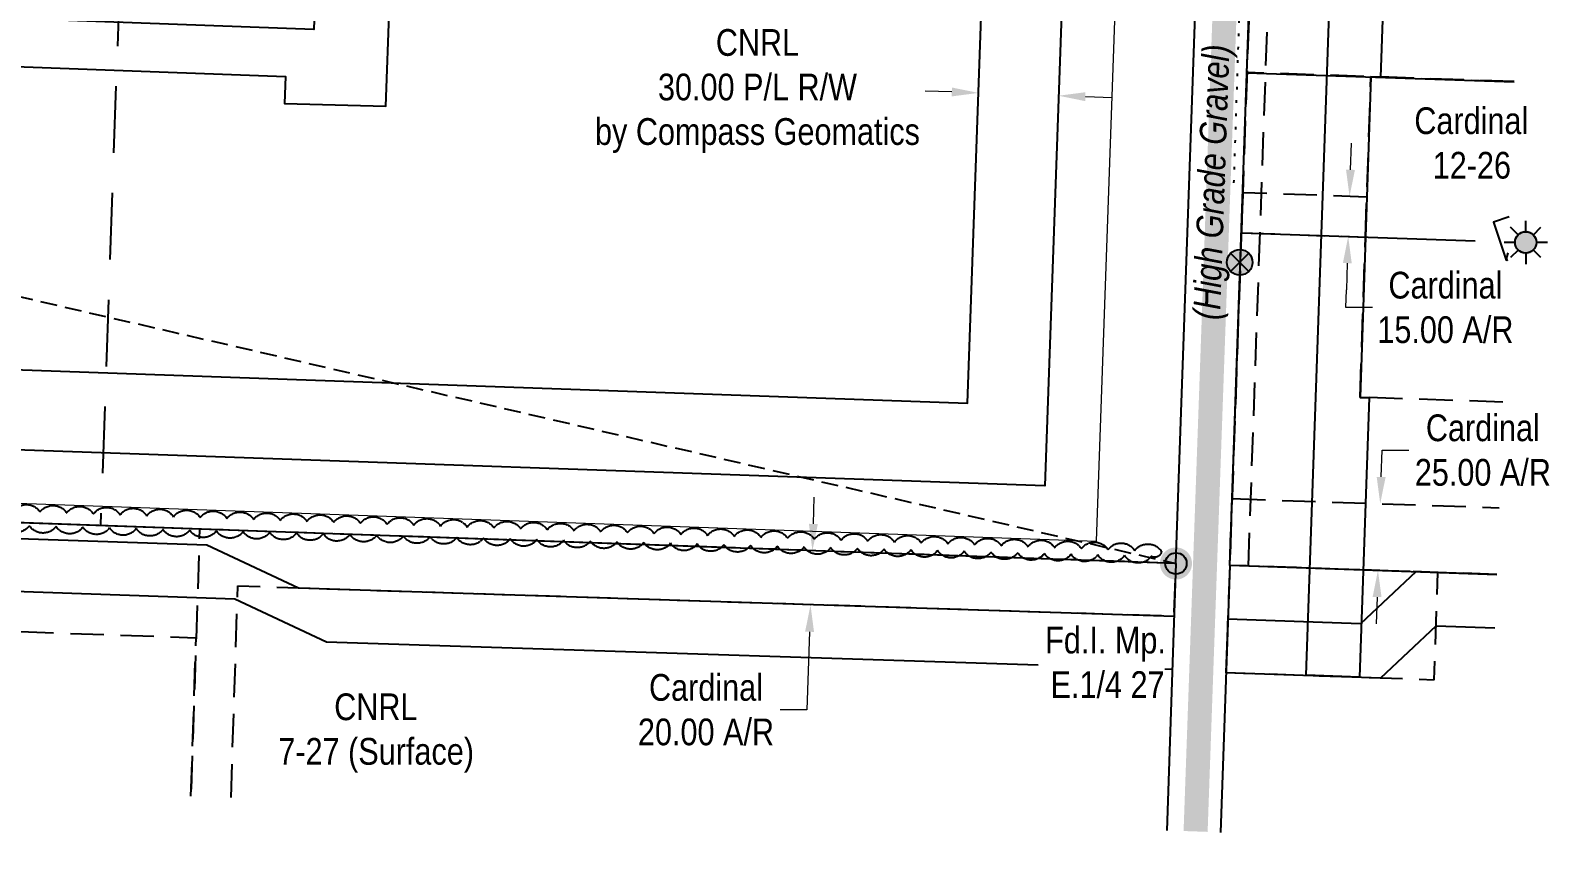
# Model space of a CAD drawing. Extents: x 342350 to 345379, y 6126897 to 6133699.
# Drawn here: x 344782 to 345354, y 6126897 to 6127202 of the extents above; entities that cross this region are included whole.
import ezdxf
from ezdxf.enums import TextEntityAlignment as Align

# ---------------------------------------------------------------- set-up
doc = ezdxf.new("R2010")
doc.units = 0
doc.header["$LTSCALE"] = 5
doc.header["$PDSIZE"] = 0.5
for name, pattern in [('0', [1, 1, 0]), ('foc-ACCESSROAD', [3.75, 2.5, -1.25]), ('foc-FLOWLINE', [3.75, 2.5, -1.25]), ('foc-LSD', [8, 5, -3]), ('foc-QUARTERLINE', [33, 25, -3, 2, -3]), ('foc-TIELINE', [1.875, 1.25, -0.625]), ('foc-TOPO', [1, 0.2, -0.8]), ('POWERLINE5', [7.8, 2.4, -0.6, 0.6, -0.6, 0.6, -0.6, 2.4])]:
    doc.linetypes.add(name, pattern=pattern)
doc.layers.get('Defpoints').update_dxf_attribs({"color": 9})
for name, color, linetype in [('AS-FENCE', 48, 'foc-FENCE'), ('AS-POWER', 104, 'foc-POWER'), ('AS-POWER-EXISTING', 72, 'POWERLINE5'), ('AS-ROADS', 254, 'Continuous'), ('C-RW', 13, 'Continuous'), ('C-WS', 13, 'foc-ACCESSROAD'), ('F-AR', 190, 'foc-ACCESSROAD'), ('F-EZE', 190, 'foc-FLOWLINE'), ('F-RW', 190, 'Continuous'), ('F-WS', 190, 'foc-ACCESSROAD'), ('F-WS-S', 190, 'Continuous'), ('L-MON', 1, 'Continuous'), ('L-QSEC', 8, 'foc-QUARTERLINE'), ('L-SEC', 7, 'Continuous'), ('L-SECTION-LSD', 7, 'foc-LSD'), ('L-TIE', 7, 'foc-TIELINE'), ('T-BUSH', 110, '0'), ('T-GENERAL', 48, 'foc-TOPO')]:
    doc.layers.add(name, color=color, linetype=linetype)
for name, color, linetype, lineweight in [('C-RW-T', 13, 'Continuous', 9), ('C-WS-T', 13, 'Continuous', 9), ('F-AR-T', 190, 'Continuous', 9), ('F-WS-T', 190, 'Continuous', 9), ('T-TEXT', 48, 'Continuous', 18)]:
    doc.layers.add(name, color=color, linetype=linetype, lineweight=lineweight)
doc.styles.add('80CG', font='ARIALN.TTF', dxfattribs={"height": 10})
doc.styles.add('80L', font='ARIALN.TTF', dxfattribs={"height": 10})
doc.styles.add('80LS', font='ARIALNI.TTF', dxfattribs={"height": 10})
doc.styles.add('foc-LtypeFont', font='ARIALN.TTF', dxfattribs={"height": 7.35})
doc.linetypes.add('foc-FENCE', pattern='A,10,-1,["X",foc-LtypeFont,S=0.2,R=0,X=-0.625,Y=-0.75],-1.24', length=12.24)
doc.linetypes.add('foc-FENCE-NOLINE', pattern='A,0,-6,["X",foc-LtypeFont,S=0.2,R=0,X=-0.625,Y=-0.75],-6.24', length=12.24)
doc.linetypes.add('foc-POWER', pattern='A,6,-1,["P",foc-LtypeFont,S=0.2,R=0,X=-0.625,Y=-0.75],-1.24,4', length=12.24)
doc.linetypes.add('foc-POWER-NOLINE', pattern='A,0,-4,["P",foc-LtypeFont,S=0.2,R=0,X=-0.625,Y=-0.75],-8.24', length=12.24)
doc.dimstyles.new('Compass 5 000', dxfattribs={"dimscale": 5, "dimtxt": 9, "dimasz": 2, "dimexe": 0.2, "dimexo": 0.0625, "dimgap": 0.5, "dimtad": 0, "dimtih": 1, "dimtoh": 1, "dimzin": 0, "dimdsep": 46, "dimtxsty": '80CG', "dimcen": 0.1, "dimse1": 1, "dimse2": 1, "dimclrd": 256, "dimclrt": 256, "dimaunit": 1, "dimadec": 4, "dimazin": 0, "dimtfac": 0.06, "dimtofl": 0, "dimtmove": 0, "dimatfit": 1, "dimfxl": 0.2, "dimtolj": 1, "dimtzin": 0, "dimlwd": -1, "dimarcsym": 0})

# ---------------------------------------------------------------- blocks, each defined once
blk = doc.blocks.new('POWERPOLE')
h = blk.add_hatch(color=255)
edge = h.paths.add_edge_path()
edge.add_arc((0, 0), 0.96, 0, 360)
at = {"linetype": 'Continuous'}
for p, q in [((0.68, -0.68), (-0.68, 0.68)), ((-0.68, -0.68), (0.68, 0.68))]:
    blk.add_line(p, q, dxfattribs=at)
blk.add_circle((0, 0), 0.96, dxfattribs=at)
blk = doc.blocks.new('*D656')
at = {"layer": 'Defpoints', "color": 0, "transparency": 16777216}
for p in [(345287.42, 6127024.45), (345320.59, 6127023.33), (345319.74, 6126998.38)]:
    blk.add_point(p, dxfattribs=at)
at = {"layer": 'F-AR-T', "transparency": 16777216}
for p, q in [((345287.76, 6127034.45), (345288.1, 6127044.45)), ((345288.1, 6127044.45), (345298.1, 6127044.45)), ((345286.23, 6126989.51), (345285.89, 6126979.52))]:
    blk.add_line(p, q, dxfattribs=at)
for points in [[(345286.09, 6127034.5), (345289.42, 6127034.39), (345287.42, 6127024.45)], [(345284.57, 6126989.57), (345287.9, 6126989.46), (345286.57, 6126999.51)]]:
    blk.add_solid(points, dxfattribs=at)
at = {"layer": 'F-AR-T', "transparency": 16777216, "insert": (345325.83, 6127044.45), "char_height": 10, "attachment_point": 5, "style": '80CG'}
blk.add_mtext('\\A1;Cardinal\\P25.00 A/R', dxfattribs=at)
blk = doc.blocks.new('*D657')
at = {"layer": 'Defpoints', "color": 0, "transparency": 16777216}
for p in [(345260.56, 6127139.98), (345275.94, 6127139.46), (345260.05, 6127124.99)]:
    blk.add_point(p, dxfattribs=at)
at = {"layer": 'F-AR-T', "transparency": 16777216}
for p, q in [((345276.28, 6127149.45), (345276.62, 6127159.45)), ((345275.09, 6127114.47), (345274.75, 6127104.48)), ((345274.53, 6127097.85), (345274.75, 6127104.48)), ((345284.53, 6127097.85), (345274.53, 6127097.85))]:
    blk.add_line(p, q, dxfattribs=at)
for points in [[(345274.61, 6127149.51), (345277.94, 6127149.4), (345275.94, 6127139.46)], [(345273.43, 6127114.53), (345276.76, 6127114.42), (345275.43, 6127124.47)]]:
    blk.add_solid(points, dxfattribs=at)
at = {"layer": 'F-AR-T', "transparency": 16777216, "insert": (345311.81, 6127097.85), "char_height": 10, "attachment_point": 5, "style": '80CG', "bg_fill": 3, "box_fill_scale": 1.1, "bg_fill_color": 256, "bg_fill_true_color": 13158600, "bg_fill_transparency": 0}
blk.add_mtext('\\A1;Cardinal\\P15.00 A/R', dxfattribs=at)
blk = doc.blocks.new('GAS')
h = blk.add_hatch(color=255)
h.dxf.hatch_style = 1
edge = h.paths.add_edge_path()
edge.add_arc((0, 0), 0.9, 0, 360)
for p, q in [((0, 0.81), (0, 1.62)), ((-0.81, 0), (-1.62, 0)), ((-0.57, 0.57), (-1.14, 1.14)), ((0.57, 0.57), (1.14, 1.14)), ((1.62, 0), (0.81, 0)), ((-0.57, -0.57), (-1.14, -1.14)), ((0, -0.81), (0, -1.62)), ((1.14, -1.14), (0.57, -0.57))]:
    blk.add_line(p, q)
blk.add_circle((0, 0), 0.8)
blk = doc.blocks.new('*D671')
at = {"layer": 'C-RW-T', "transparency": 16777216}
for p, q in [((345127.08, 6127178.56), (345117.07, 6127178.92)), ((345177.05, 6127176.81), (345187.04, 6127176.46))]:
    blk.add_line(p, q, dxfattribs=at)
for points in [[(345127.14, 6127180.23), (345127.02, 6127176.9), (345137.07, 6127178.21)], [(345177.11, 6127178.47), (345176.99, 6127175.14), (345167.06, 6127177.16)]]:
    blk.add_solid(points, dxfattribs=at)
at = {"layer": 'Defpoints', "color": 0, "transparency": 16777216}
for p in [(345136.99, 6127175.86), (345166.97, 6127174.8), (345167.06, 6127177.16)]:
    blk.add_point(p, dxfattribs=at)
at = {"layer": 'C-RW-T', "transparency": 16777216, "insert": (345054.35, 6127178.92), "char_height": 10, "attachment_point": 5, "style": '80CG'}
blk.add_mtext('\\A1;CNRL\\P30.00 P/L R/W\\Pby Compass Geomatics', dxfattribs=at)
blk = doc.blocks.new('*D650')
at = {"layer": 'Defpoints', "color": 0, "transparency": 16777216}
for p in [(344985.55, 6127010.01), (345074.92, 6127006.86), (344984.83, 6126989.65)]:
    blk.add_point(p, dxfattribs=at)
at = {"layer": 'F-AR-T', "transparency": 16777216}
for p, q in [((345075.27, 6127016.86), (345075.62, 6127026.85)), ((345073.85, 6126976.51), (345072.82, 6126947.28)), ((345072.82, 6126947.28), (345062.82, 6126947.28))]:
    blk.add_line(p, q, dxfattribs=at)
for points in [[(345073.6, 6127016.92), (345076.93, 6127016.8), (345074.92, 6127006.86)], [(345072.18, 6126976.57), (345075.51, 6126976.45), (345074.2, 6126986.5)]]:
    blk.add_solid(points, dxfattribs=at)
at = {"layer": 'F-AR-T', "transparency": 16777216, "insert": (345035.08, 6126947.28), "char_height": 10, "attachment_point": 5, "style": '80CG'}
blk.add_mtext('\\A1;Cardinal\\P20.00 A/R', dxfattribs=at)
blk = doc.blocks.new('fdia')
at = {"color": 255, "const_width": 1}
blk.add_lwpolyline([(-0.5, 0, 1), (0.5, 0, 1)], format="xyb", close=True, dxfattribs=at)
blk = doc.blocks.new('Fdiaa')
blk.add_blockref('fdia', (0, 0))
blk = doc.blocks.new('fdib')
at = {"color": 1, "const_width": 1.6}
blk.add_lwpolyline([(-0.4, 0, 1), (0.4, 0, 1)], format="xyb", close=True, dxfattribs=at)
at = {"color": 1}
blk.add_circle((0, 0), 0.8, dxfattribs=at)
blk = doc.blocks.new('Fdibb')
blk.add_blockref('fdib', (0, 0))
blk = doc.blocks.new('fdicc')
for name in ['Fdibb', 'Fdiaa']:
    blk.add_blockref(name, (0, 0))
blk = doc.blocks.new('FDI')
blk.add_blockref('fdicc', (0, 0))

msp = doc.modelspace()

# ---------------------------------------------------------------- linework, layer by layer
at = {"layer": 'AS-FENCE', "linetype": 'foc-FENCE-NOLINE', "flags": 128}
msp.add_lwpolyline([(345210.957, 6127002.069), (344405.997, 6127030.435)], dxfattribs=at)
at = {"layer": 'AS-POWER', "linetype": 'foc-POWER-NOLINE', "flags": 128}
msp.add_lwpolyline([(345231.094, 6127001.35), (345235.474, 6127125.823), (345322.886, 6127122.858)], dxfattribs=at)
at = {"layer": 'AS-ROADS', "const_width": 9, "flags": 128}
msp.add_lwpolyline([(345253.497, 6127905.67), (345246.575, 6127700.29), (345218.32, 6126901.764)], dxfattribs=at)
at = {"layer": 'C-RW', "flags": 128}
msp.add_lwpolyline([(344904.547, 6127667.308), (344888.281, 6127201.92), (344391.751, 6127220.328), (344322.807, 6127155.845), (344335.103, 6127142.698), (344398.587, 6127202.075), (344877.659, 6127184.302), (344877.31, 6127174.308), (344915.296, 6127173.242), (344916.611, 6127210.891), (344906.618, 6127211.241), (344922.009, 6127651.611)], close=True, dxfattribs=at)
at = {"layer": 'C-RW'}
msp.add_lwpolyline([(345287.52, 6127184.064), (345283.962, 6127184.185), (345279.889, 6127064.254), (345283.307, 6127064.138), (345279.633, 6126959.537), (345259.645, 6126960.241), (345279.438, 6127527.262), (345353.747, 6127524.662), (345353.048, 6127504.675), (345298.726, 6127506.575)], close=True, dxfattribs=at)
at = {"layer": 'C-RW', "lineweight": 5}
for points in [[(345178.455, 6127500.947), (345161.945, 6127031.091), (344306.839, 6127061.223)], [(344306.132, 6127041.235), (345181.231, 6127010.398), (345198.167, 6127492.404)]]:
    msp.add_lwpolyline(points, dxfattribs=at)
at = {"layer": 'C-RW', "flags": 128}
for points in [[(345209.57, 6126962.392), (344893.048, 6126972.596), (344858.75, 6126988.666), (344360.105, 6127006.051), (344363.439, 6127100.738), (344352.821, 6127157.318), (344372.451, 6127161.171), (344383.48, 6127101.613), (344380.775, 6127024.712), (344848.287, 6127009.033), (344882.618, 6126992.947), (345210.271, 6126982.384)], [(345331.017, 6126997.941), (345300.687, 6126998.974), (345280, 6126979.537), (345230.369, 6126981.285), (345229.671, 6126961.297), (345287.623, 6126959.256), (345308.32, 6126978.703), (345330.316, 6126977.954)]]:
    msp.add_lwpolyline(points, dxfattribs=at)
at = {"layer": 'C-WS', "flags": 128}
for points in [[(345337.491, 6127182.476), (345237.538, 6127185.872), (345250.661, 6127559.654), (345350.599, 6127556.143)], [(344842.324, 6126914.996), (344844.244, 6126974.124), (344611.035, 6126982.314), (344609.116, 6126923.214)]]:
    msp.add_lwpolyline(points, dxfattribs=at)
at = {"layer": 'Defpoints', "flags": 128}
msp.add_lwpolyline([(345237.531, 6127185.779), (345337.488, 6127182.407)], dxfattribs=at)
at = {"layer": 'F-AR'}
msp.add_lwpolyline([(345235.43, 6127125.825), (345281.913, 6127124.248), (345282.422, 6127139.239), (345235.955, 6127140.816)], close=True, dxfattribs=at)
msp.add_lwpolyline([(345331.018, 6126997.96), (345231.094, 6127001.35), (345231.068, 6127001.351), (345231.943, 6127026.336), (345331.894, 6127022.945)], dxfattribs=at)
at = {"layer": 'F-EZE', "flags": 128}
msp.add_lwpolyline([(345238.09, 6127001.106), (345255.448, 6127497.101), (345271.538, 6127496.537), (345271.818, 6127504.532), (345248.732, 6127505.341), (345231.094, 6127001.35)], dxfattribs=at)
at = {"layer": 'F-RW'}
for points in [[(345335.714, 6127131.819), (345329.756, 6127129.804), (345334.562, 6127115.595), (345335.151, 6127115.794)], [(345335.139, 6127115.453), (345334.562, 6127115.595), (345335.241, 6127118.347)]]:
    msp.add_lwpolyline(points, dxfattribs=at)
at = {"layer": 'F-WS'}
msp.add_lwpolyline([(345333.281, 6127062.49), (345279.882, 6127064.299), (345281.914, 6127124.265), (345283.945, 6127184.23), (345337.489, 6127182.416)], dxfattribs=at)
at = {"layer": 'F-WS', "flags": 128}
msp.add_lwpolyline([(345231.07, 6127001.349), (345229.671, 6126961.297), (345307.636, 6126958.551), (345308.998, 6126998.69), (345231.07, 6127001.349)], close=True, dxfattribs=at)
at = {"layer": 'L-QSEC'}
for p, q in [((345210.971, 6127002.068), (344405.988, 6127030.434)), ((345210.961, 6127002.07), (345111.024, 6127005.613)), ((345231.069, 6127001.389), (345331.019, 6126998))]:
    msp.add_line(p, q, dxfattribs=at)
at = {"layer": 'L-SEC'}
for p, q in [((345210.971, 6127002.068), (345239.178, 6127806.115)), ((345231.075, 6127001.363), (345259.282, 6127805.41)), ((345231.076, 6127001.369), (345227.599, 6126901.42))]:
    msp.add_line(p, q, dxfattribs=at)
at = {"layer": 'L-SECTION-LSD', "flags": 128}
msp.add_lwpolyline([(344836.728, 6127820.376), (344808.479, 6127016.251)], dxfattribs=at)
at = {"layer": 'L-TIE', "flags": 128}
msp.add_lwpolyline([(344411.481, 6127186.586), (345210.971, 6127002.068)], dxfattribs=at)
at = {"layer": 'T-BUSH', "flags": 128}
msp.add_lwpolyline([(344426.033, 6127034.008, -0.5205671), (344436.027, 6127033.656, -0.5205671), (344446.021, 6127033.305, -0.5205671), (344456.015, 6127032.953, -0.5205671), (344466.009, 6127032.602, -0.5205671), (344476.003, 6127032.25, -0.5205671), (344485.997, 6127031.898, -0.5205671), (344495.991, 6127031.547, -0.5205671), (344505.985, 6127031.195, -0.5205671), (344515.979, 6127030.843, -0.5205671), (344525.973, 6127030.492, -0.5205671), (344535.967, 6127030.14, -0.5205671), (344545.961, 6127029.788, -0.5205671), (344555.955, 6127029.437, -0.5205671), (344565.948, 6127029.085, -0.5205671), (344575.942, 6127028.734, -0.5205671), (344585.936, 6127028.382, -0.5205671), (344595.93, 6127028.03, -0.5205671), (344605.924, 6127027.679, -0.5205671), (344615.918, 6127027.327, -0.5205671), (344625.912, 6127026.975, -0.5205671), (344635.906, 6127026.624, -0.5205671), (344645.9, 6127026.272, -0.5205671), (344655.894, 6127025.921, -0.5205671), (344665.888, 6127025.569, -0.5205671), (344675.882, 6127025.217, -0.5205671), (344685.876, 6127024.866, -0.5205671), (344695.87, 6127024.514, -0.5205671), (344705.864, 6127024.162, -0.5205671), (344715.858, 6127023.811, -0.5205671), (344725.852, 6127023.459, -0.5205671), (344735.846, 6127023.107, -0.5205671), (344745.84, 6127022.756, -0.5205671), (344755.834, 6127022.404, -0.5205671), (344765.828, 6127022.053, -0.5205671), (344775.822, 6127021.701, -0.5205671), (344785.816, 6127021.349, -0.5205671), (344795.81, 6127020.998, -0.5205671), (344805.804, 6127020.646, -0.5205671), (344815.798, 6127020.294, -0.5205671), (344825.792, 6127019.943, -0.5205671), (344835.786, 6127019.591, -0.5205671), (344845.779, 6127019.239, -0.5205671), (344855.773, 6127018.888, -0.5205671), (344865.767, 6127018.536, -0.5205671), (344875.761, 6127018.185, -0.5205671), (344885.755, 6127017.833, -0.5205671), (344895.749, 6127017.481, -0.5205671), (344905.743, 6127017.13, -0.5205671), (344915.737, 6127016.778, -0.5205671), (344925.731, 6127016.426, -0.5205671), (344935.725, 6127016.075, -0.5205671), (344945.719, 6127015.723, -0.5205671), (344955.713, 6127015.371, -0.5205671), (344965.707, 6127015.02, -0.5205671), (344975.701, 6127014.668, -0.5205671), (344985.695, 6127014.317, -0.5205671), (344995.689, 6127013.965, -0.5205671), (345005.683, 6127013.613, -0.5205671), (345015.677, 6127013.262, -0.5205671), (345025.671, 6127012.91, -0.5205671), (345035.665, 6127012.558, -0.5205671), (345045.659, 6127012.207, -0.5205671), (345055.653, 6127011.855, -0.5205671), (345065.647, 6127011.503, -0.5205671), (345075.641, 6127011.152, -0.5205671), (345085.635, 6127010.8, -0.5205671), (345095.629, 6127010.449, -0.5205671), (345105.623, 6127010.097, -0.5205671), (345115.617, 6127009.745, -0.5205671), (345125.61, 6127009.394, -0.5205671), (345135.604, 6127009.042, -0.5205671), (345145.598, 6127008.69, -0.5205671), (345155.592, 6127008.339, -0.5205671), (345165.586, 6127007.987, -0.5205671), (345175.58, 6127007.635, -0.5205671), (345185.574, 6127007.284, -0.5205671), (345195.568, 6127006.932, -0.5205671), (345205.562, 6127006.581, -0.5205671), (345201.715, 6127004.72, -0.5205671), (345191.718, 6127004.994, -0.5205671), (345181.722, 6127005.267, -0.5205671), (345171.726, 6127005.541, -0.5205671), (345161.729, 6127005.814, -0.5205671), (345151.733, 6127006.088, -0.5205671), (345141.736, 6127006.361, -0.5205671), (345131.74, 6127006.635, -0.5205671), (345121.744, 6127006.908, -0.5205671), (345111.747, 6127007.182, -0.5205671), (345101.751, 6127007.455, -0.5205671), (345091.754, 6127007.729, -0.5205671), (345081.758, 6127008.002, -0.5205671), (345071.762, 6127008.276, -0.5205671), (345061.765, 6127008.549, -0.5205671), (345051.769, 6127008.823, -0.5205671), (345041.772, 6127009.096, -0.5205671), (345031.776, 6127009.37, -0.5205671), (345021.78, 6127009.643, -0.5205671), (345011.783, 6127009.917, -0.5205671), (345001.787, 6127010.19, -0.5205671), (344991.79, 6127010.463, -0.5205671), (344981.794, 6127010.737, -0.5205671), (344971.797, 6127011.01, -0.5205671), (344961.801, 6127011.284, -0.5205671), (344951.805, 6127011.557, -0.5205671), (344941.808, 6127011.831, -0.5205671), (344931.812, 6127012.104, -0.5205671), (344921.815, 6127012.378, -0.5205671), (344911.819, 6127012.651, -0.5205671), (344901.823, 6127012.925, -0.5205671), (344891.826, 6127013.198, -0.5205671), (344881.83, 6127013.472, -0.5205671), (344871.833, 6127013.745, -0.5205671), (344861.837, 6127014.019, -0.5205671), (344851.841, 6127014.292, -0.5205671), (344841.844, 6127014.566, -0.5205671), (344831.848, 6127014.839, -0.5205671), (344821.851, 6127015.113, -0.5205671), (344811.855, 6127015.386, -0.5205671), (344801.859, 6127015.66, -0.5205671), (344791.862, 6127015.933, -0.5205671), (344781.866, 6127016.207, -0.5205671), (344771.869, 6127016.48, -0.5205671), (344761.873, 6127016.754, -0.5205671), (344751.876, 6127017.027, -0.5205671), (344741.88, 6127017.301, -0.5205671), (344731.884, 6127017.574, -0.5205671), (344721.887, 6127017.848, -0.5205671), (344711.891, 6127018.121, -0.5205671), (344701.894, 6127018.395, -0.5205671), (344691.898, 6127018.668, -0.5205671), (344681.902, 6127018.941, -0.5205671), (344671.905, 6127019.215, -0.5205671), (344661.909, 6127019.488, -0.5205671), (344651.912, 6127019.762, -0.5205671), (344641.916, 6127020.035, -0.5205671), (344631.92, 6127020.309, -0.5205671), (344621.923, 6127020.582, -0.5205671), (344611.927, 6127020.856, -0.5205671), (344601.93, 6127021.129, -0.5205671), (344591.934, 6127021.403, -0.5205671), (344581.938, 6127021.676, -0.5205671), (344571.941, 6127021.95, -0.5205671), (344561.945, 6127022.223, -0.5205671), (344551.948, 6127022.497, -0.5205671), (344541.952, 6127022.77, -0.5205671), (344531.955, 6127023.044, -0.5205671), (344521.959, 6127023.317, -0.5205671), (344511.963, 6127023.591, -0.5205671), (344501.966, 6127023.864, -0.5205671), (344491.97, 6127024.138, -0.5205671), (344481.973, 6127024.411, -0.5205671), (344471.977, 6127024.685, -0.5205671), (344461.981, 6127024.958, -0.5205671), (344451.984, 6127025.232, -0.5205671), (344441.988, 6127025.505, -0.5205671), (344431.991, 6127025.779, -0.5205671), (344421.995, 6127026.052, -0.5205671), (344411.999, 6127026.326, -0.5205671), (344406.029, 6127030.224, -0.5205671), (344406.805, 6127040.194, -0.5205671), (344412.633, 6127043.37, -0.5205671), (344420.831, 6127037.643, -0.5205671)], format="xyb", close=True, dxfattribs=at)
at = {"layer": 'T-GENERAL', "flags": 128}
msp.add_lwpolyline([(345232.686, 6127144.491), (345235.584, 6127234.42), (345239.057, 6127310.322), (345239.166, 6127310.697)], dxfattribs=at)

# ---------------------------------------------------------------- block references
at = {"layer": 'AS-POWER-EXISTING', "xscale": 5.001099691811131, "yscale": 5.001099691811131, "zscale": 5.001099691811131}
msp.add_blockref('POWERPOLE', (345234.832, 6127114.79), dxfattribs=at)
at = {"layer": 'L-MON'}
for xscale, yscale, zscale in [(5.001099691811122, 5.001099691811122, 5.001099691811122), (5.001099691811133, 5.001099691811133, 5.001099691811133)]:
    msp.add_blockref('FDI', (345210.971, 6127002.068), dxfattribs=dict(at, xscale=xscale, yscale=yscale, zscale=zscale))

# ---------------------------------------------------------------- texts
at = {"layer": 'C-WS-T', "insert": (344871.525, 6126953.427), "char_height": 10.00219, "attachment_point": 1, "style": '80L'}
msp.add_mtext_dynamic_manual_height_columns('\\pi24.404;CNRL\\P\\pi3.499;7-27 (Surface)', width=79.01234, gutter_width=50.044, heights=[0], dxfattribs=at)
at = {"layer": 'T-TEXT', "style": '80LS'}
msp.add_text('(High Grade Gravel)', height=10.0022, rotation=87.99307, dxfattribs=at).set_placement((345224.235, 6127144.83), align=Align.MIDDLE_CENTER)

# ---------------------------------------------------------------- dimensions: what is measured, and where the dimension line sits
at = {"layer": 'C-RW-T'}
dim = msp.add_linear_dim(base=(345167.056, 6127177.159), p1=(345136.991, 6127175.857), p2=(345166.973, 6127174.803), angle=357.9864, text='CNRL\\P30.00 P/L R/W\\Pby Compass Geomatics', dimstyle='Compass 5 000', override={"dimtfillclr": 256}, dxfattribs=at)
dim.commit()
dim.dimension.update_dxf_attribs({"geometry": '*D671', "text_midpoint": (345054.347, 6127178.916), "dimtype": 161})
at = {"layer": 'F-AR-T'}
for base, p1, p2, angle, text, picture, middle in [((345287.419, 6127024.454), (345319.739, 6126998.383), (345320.586, 6127023.329), 88.0569, 'Cardinal\\P25.00 A/R', '*D656', (345325.832, 6127044.447)), ((345074.915, 6127006.864), (344984.834, 6126989.652), (344985.551, 6127010.012), 87.98216, 'Cardinal\\P20.00 A/R', '*D650', (345035.08, 6126947.275))]:
    dim = msp.add_linear_dim(base=base, p1=p1, p2=p2, angle=angle, text=text, dimstyle='Compass 5 000', dxfattribs=at)
    dim.commit()
    dim.dimension.update_dxf_attribs({"geometry": picture, "text_midpoint": middle, "dimtype": 161})

# ---------------------------------------------------------------- next in the draw order: texts
at = {"layer": 'L-MON', "insert": (345160.943, 6126978.391), "char_height": 9.99999, "attachment_point": 1, "style": '80L', "bg_fill": 3, "box_fill_scale": 1.15, "bg_fill_color": 256, "bg_fill_true_color": 256, "bg_fill_transparency": 0}
msp.add_mtext_dynamic_manual_height_columns('\\pi1.0619;Fd.I. Mp.\\P\\pi3.1015;E.1/4 27', width=44.32925, gutter_width=50.033, heights=[0], dxfattribs=at)

# ---------------------------------------------------------------- next in the draw order: dimensions: what is measured, and where the dimension line sits
at = {"layer": 'F-AR-T'}
dim = msp.add_linear_dim(base=(345275.939, 6127139.459), p1=(345260.055, 6127124.989), p2=(345260.563, 6127139.981), angle=88.05697, text='Cardinal\\P15.00 A/R', dimstyle='Compass 5 000', override={"dimtmove": 1, "dimtfill": 1}, dxfattribs=at)
dim.commit()
dim.dimension.update_dxf_attribs({"geometry": '*D657', "text_midpoint": (345283.817, 6127097.847), "dimtype": 161})

# ---------------------------------------------------------------- next in the draw order: linework, layer by layer
at = {"layer": 'C-RW'}
msp.add_lwpolyline([(344727.715, 6126919.035), (344733.24, 6127076.174), (345132.993, 6127062.119), (345148.872, 6127513.772), (345178.455, 6127500.947), (345161.92, 6127031.083), (344762.167, 6127045.138), (344757.697, 6126917.978)], dxfattribs=at)
at = {"layer": 'F-AR', "flags": 128}
msp.add_lwpolyline([(344857.316, 6126914.51), (344859.887, 6126993.68), (345210.271, 6126982.384), (345210.961, 6127002.07), (344845.569, 6127014.944), (344842.324, 6126914.996)], dxfattribs=at)
at = {"layer": 'L-SEC'}
msp.add_line((345210.971, 6127002.068), (345207.495, 6126902.129), dxfattribs=at)

# ---------------------------------------------------------------- next in the draw order: block references
at = {"layer": 'F-WS-S', "xscale": 4.999997949548975, "yscale": 4.999997949548975, "zscale": 4.999997949548975}
msp.add_blockref('GAS', (345341.87, 6127122.255), dxfattribs=at)

# ---------------------------------------------------------------- next in the draw order: texts
at = {"layer": 'F-WS-T', "insert": (345292.591, 6127172.81), "char_height": 9.99999, "attachment_point": 1, "style": '80L'}
msp.add_mtext_dynamic_manual_height_columns('\\pi7.5915;Cardinal\\P\\pi14.467;12-26', width=56.45846, gutter_width=50.033, heights=[0], dxfattribs=at)

doc.saveas('drawing.dxf')
